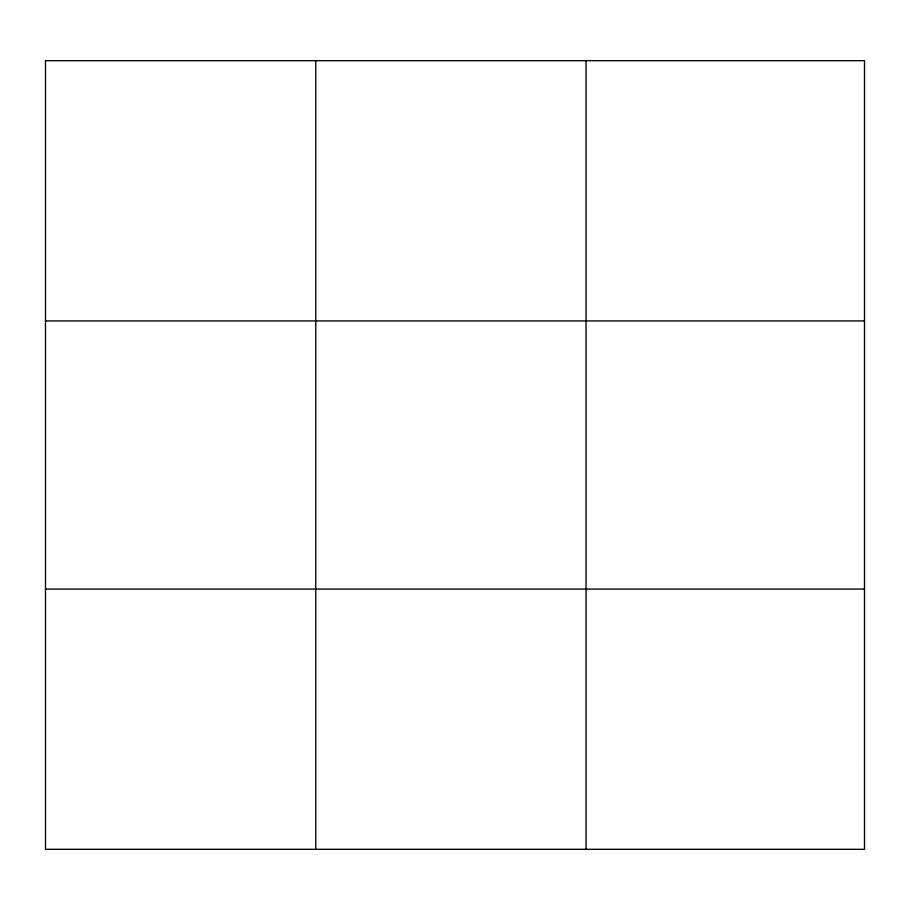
<?xml version="1.0" encoding="UTF-8"?>
<svg xmlns="http://www.w3.org/2000/svg" width="910" height="910" viewBox="0 0 910 910"><rect width="100%" height="100%" fill="white"/><g stroke="black" fill="none" stroke-linecap="round" stroke-linejoin="round"><path stroke-width="1.36" d="M315.77 849.314L315.77 60.686M586.04 849.314L586.04 60.686M45.5 320.934L864.5 320.934M45.5 589.066L864.5 589.066M864.5 762.557L864.5 849.314L45.5 849.314L45.5 60.686L864.5 60.686L864.5 762.557"/></g></svg>
